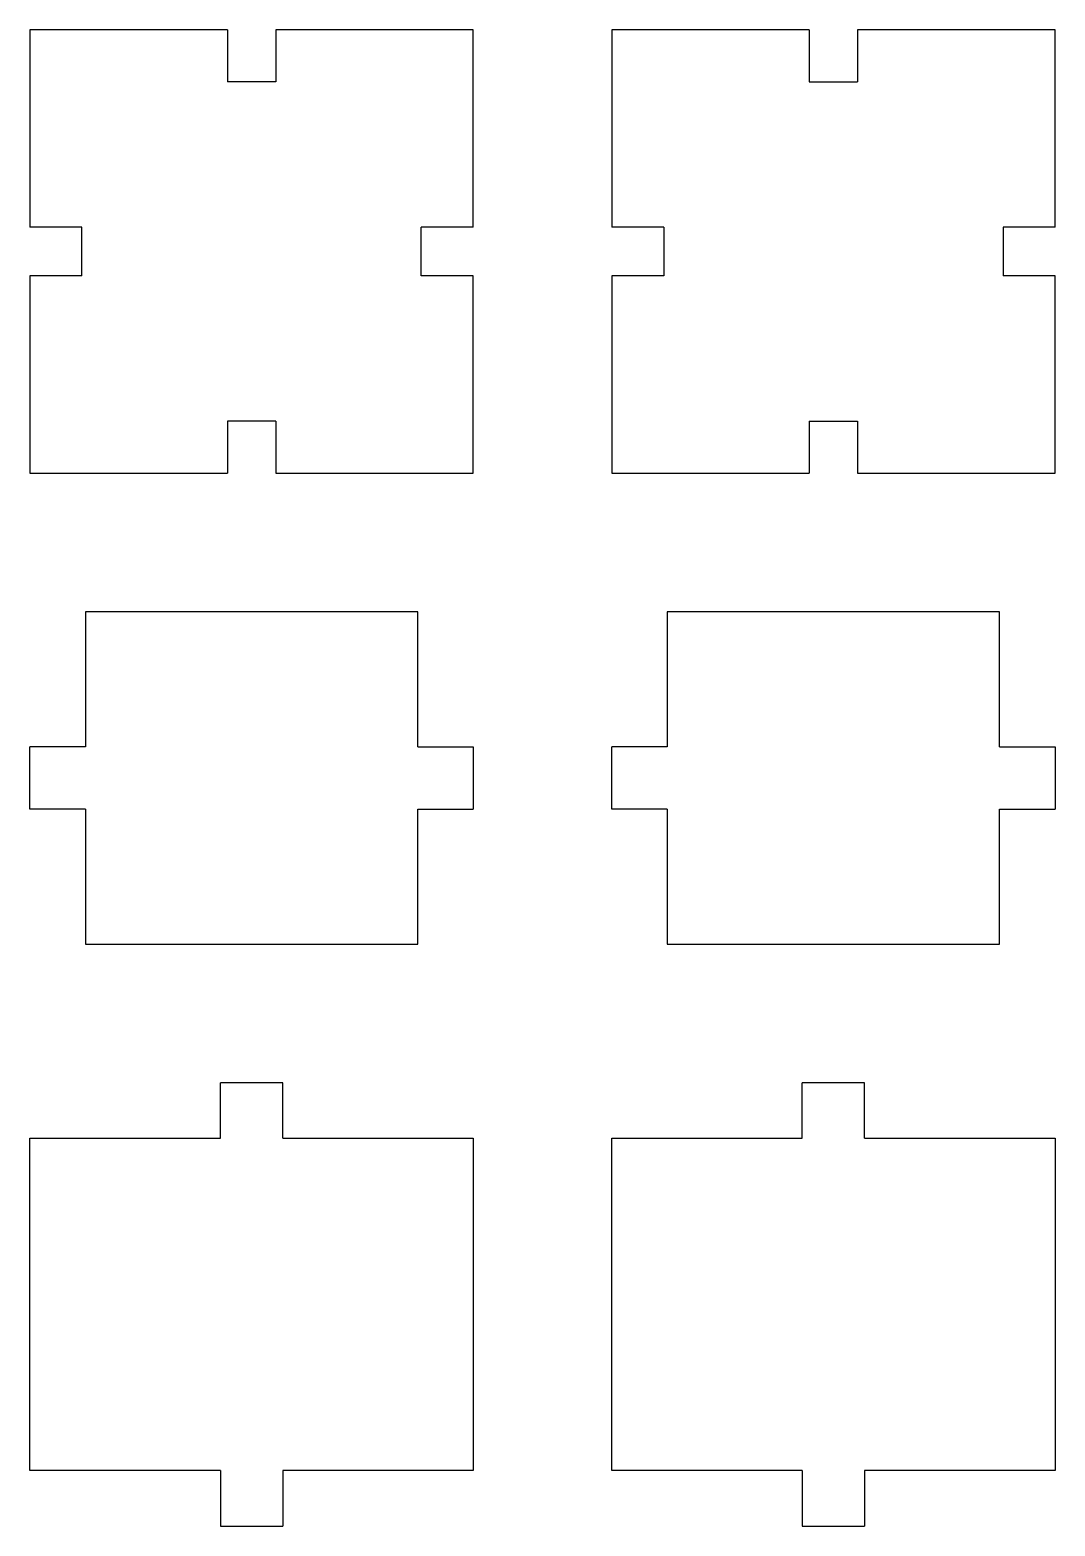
# Model space of a CAD drawing. Extents: x 0 to 74, y 0 to 108.
import ezdxf

# ---------------------------------------------------------------- set-up
doc = ezdxf.new("R2010")
doc.units = 0
doc.layers.get('0').update_dxf_attribs({"linetype": 'continuous'})

# ---------------------------------------------------------------- blocks, each defined once
blk = doc.blocks.new('TEST')
at = {"color": 0}
for p, q in [((13.75, 28), (13.75, 32)), ((18.25, 32), (13.75, 32)), ((18.25, 28), (18.25, 32)), ((0, 4), (0, 28)), ((0, 28), (13.75, 28)), ((18.25, 28), (32, 28)), ((32, 28), (32, 4)), ((13.75, 4), (0, 4)), ((13.75, 4), (13.75, 0)), ((32, 4), (18.25, 4)), ((18.25, 4), (18.25, 0)), ((13.75, 0), (18.25, 0))]:
    blk.add_line(p, q, dxfattribs=at)
blk = doc.blocks.new('TEST001')
at = {"color": 0}
for p, q in [((55.75, 28), (55.75, 32)), ((60.25, 32), (55.75, 32)), ((60.25, 28), (60.25, 32)), ((42, 4), (42, 28)), ((42, 28), (55.75, 28)), ((60.25, 28), (74, 28)), ((74, 28), (74, 4)), ((55.75, 4), (42, 4)), ((55.75, 4), (55.75, 0)), ((74, 4), (60.25, 4)), ((60.25, 4), (60.25, 0)), ((55.75, 0), (60.25, 0))]:
    blk.add_line(p, q, dxfattribs=at)
blk = doc.blocks.new('TEST002')
at = {"color": 0}
for p, q in [((28, 66), (4, 66)), ((4, 66), (4, 56.25)), ((28, 56.25), (28, 66)), ((0, 51.75), (0, 56.25)), ((4, 56.25), (0, 56.25)), ((28, 56.25), (32, 56.25)), ((32, 56.25), (32, 51.75)), ((4, 51.75), (0, 51.75)), ((4, 51.75), (4, 42)), ((28, 42), (28, 51.75)), ((28, 51.75), (32, 51.75)), ((4, 42), (28, 42))]:
    blk.add_line(p, q, dxfattribs=at)
blk = doc.blocks.new('TEST003')
at = {"color": 0}
for p, q in [((70, 66), (46, 66)), ((46, 66), (46, 56.25)), ((70, 56.25), (70, 66)), ((42, 51.75), (42, 56.25)), ((46, 56.25), (42, 56.25)), ((70, 56.25), (74, 56.25)), ((74, 56.25), (74, 51.75)), ((46, 51.75), (42, 51.75)), ((46, 51.75), (46, 42)), ((70, 42), (70, 51.75)), ((70, 51.75), (74, 51.75)), ((46, 42), (70, 42))]:
    blk.add_line(p, q, dxfattribs=at)
blk = doc.blocks.new('TEST004')
at = {"color": 0}
for p, q in [((0, 108), (0, 93.75)), ((14.25, 108), (0, 108)), ((14.25, 108), (14.25, 104.25)), ((17.75, 108), (17.75, 104.25)), ((32, 108), (17.75, 108)), ((32, 93.75), (32, 108)), ((17.75, 104.25), (14.25, 104.25)), ((3.75, 93.75), (0, 93.75)), ((3.75, 90.25), (3.75, 93.75)), ((32, 93.75), (28.25, 93.75)), ((28.25, 90.25), (28.25, 93.75)), ((0, 90.25), (0, 76)), ((3.75, 90.25), (0, 90.25)), ((32, 90.25), (28.25, 90.25)), ((32, 76), (32, 90.25)), ((17.75, 79.75), (14.25, 79.75)), ((14.25, 79.75), (14.25, 76)), ((17.75, 79.75), (17.75, 76)), ((0, 76), (14.25, 76)), ((17.75, 76), (32, 76))]:
    blk.add_line(p, q, dxfattribs=at)
blk = doc.blocks.new('TEST005')
at = {"color": 0}
for p, q in [((42, 108), (42, 93.75)), ((56.25, 108), (42, 108)), ((56.25, 108), (56.25, 104.25)), ((59.75, 108), (59.75, 104.25)), ((74, 108), (59.75, 108)), ((74, 93.75), (74, 108)), ((56.25, 104.25), (59.75, 104.25)), ((45.75, 93.75), (42, 93.75)), ((45.75, 93.75), (45.75, 90.25)), ((74, 93.75), (70.25, 93.75)), ((70.25, 93.75), (70.25, 90.25)), ((42, 90.25), (42, 76)), ((45.75, 90.25), (42, 90.25)), ((74, 90.25), (70.25, 90.25)), ((74, 76), (74, 90.25)), ((56.25, 79.75), (59.75, 79.75)), ((56.25, 79.75), (56.25, 76)), ((59.75, 79.75), (59.75, 76)), ((42, 76), (56.25, 76)), ((59.75, 76), (74, 76))]:
    blk.add_line(p, q, dxfattribs=at)

msp = doc.modelspace()

# ---------------------------------------------------------------- block references
at = {"color": 0}
for name in ['TEST004', 'TEST005', 'TEST002', 'TEST003', 'TEST', 'TEST001']:
    msp.add_blockref(name, (0, 0), dxfattribs=at)

doc.saveas('drawing.dxf')
